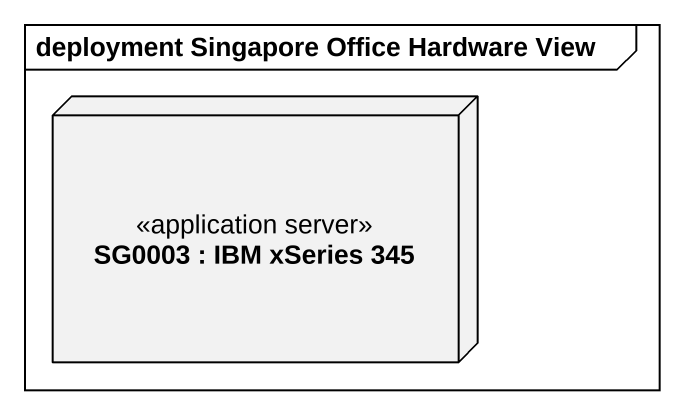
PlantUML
@startuml
mainframe deployment Singapore Office Hardware View
node "SG0003 : IBM xSeries 345" as SG0003 <<application server>>
@enduml
